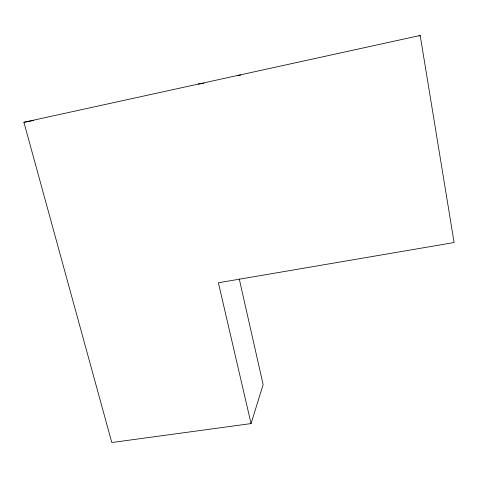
<?xml version="1.0" encoding="UTF-8"?>
<svg xmlns="http://www.w3.org/2000/svg" width="478" height="478" viewBox="0 0 478 478"><rect width="100%" height="100%" fill="white"/><g stroke="black" fill="none" stroke-linecap="round" stroke-linejoin="round"><path stroke-width="0.72" d="M251.064 423.58L218.386 282.779L454.1 242.537L420.192 35.468L23.9 122.29L111.804 442.532L251.064 423.58L263.133 384.593L239.287 279.05M418.824 36.023L420.192 35.468M23.9 122.29L33.651 120.456M198.155 84.11L203.915 83.22M237.793 75.428L240.745 75.028"/></g></svg>
